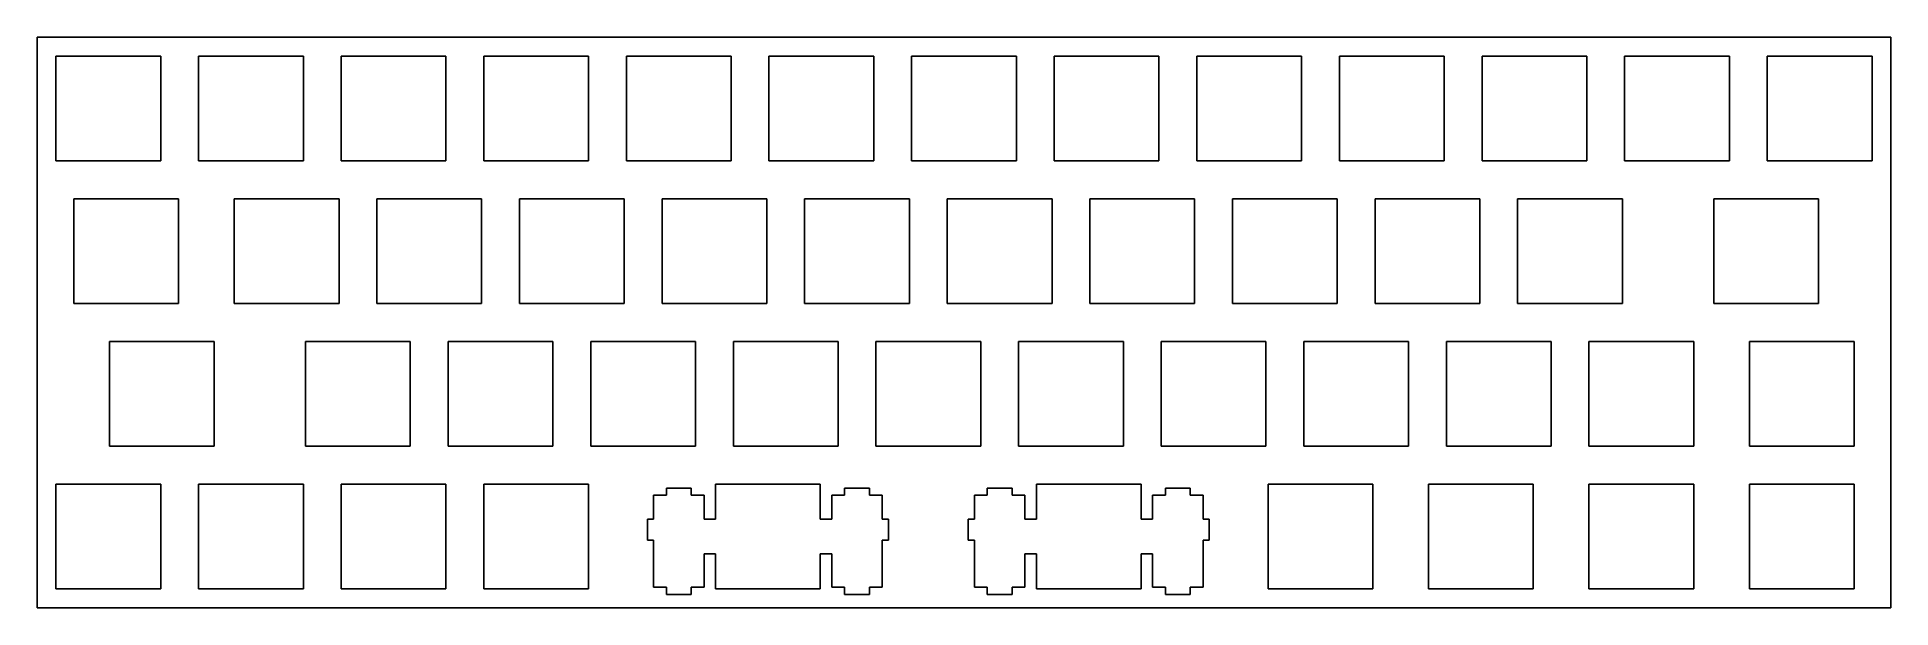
# Model space of a CAD drawing. Extents: x 0 to 248, y 0 to 76.
import ezdxf

# ---------------------------------------------------------------- set-up
doc = ezdxf.new("R2010")
doc.units = 0
doc.layers.get('0').update_dxf_attribs({"linetype": 'CONTINUOUS'})

msp = doc.modelspace()

# ---------------------------------------------------------------- linework, layer by layer
at = {"color": 0}
for p, q in [((0.09508, 76.4575), (247.745, 76.4575)), ((0.09508, 0.25769), (0.09508, 76.4575)), ((247.745, 76.4575), (247.745, 0.25769)), ((2.61965, 73.9331), (16.6192, 73.9331)), ((2.61965, 59.9338), (2.61965, 73.9331)), ((16.6192, 73.9331), (16.6192, 59.9338)), ((21.6697, 73.9331), (35.669, 73.9331)), ((21.6697, 59.9338), (21.6697, 73.9331)), ((35.669, 73.9331), (35.669, 59.9338)), ((40.7197, 73.9331), (54.719, 73.9331)), ((40.7197, 59.9338), (40.7197, 73.9331)), ((54.719, 73.9331), (54.719, 59.9338)), ((59.7697, 73.9331), (73.769, 73.9331)), ((59.7697, 59.9338), (59.7697, 73.9331)), ((73.769, 73.9331), (73.769, 59.9338)), ((78.8197, 73.9331), (92.819, 73.9331)), ((78.8197, 59.9338), (78.8197, 73.9331)), ((92.819, 73.9331), (92.819, 59.9338)), ((97.8683, 73.9331), (111.869, 73.9331)), ((97.8683, 59.9338), (97.8683, 73.9331)), ((111.869, 73.9331), (111.869, 59.9338)), ((116.918, 73.9331), (130.919, 73.9331)), ((116.918, 59.9338), (116.918, 73.9331)), ((130.919, 73.9331), (130.919, 59.9338)), ((135.97, 73.9331), (149.969, 73.9331)), ((135.97, 59.9338), (135.97, 73.9331)), ((149.969, 73.9331), (149.969, 59.9338)), ((155.02, 73.9331), (169.019, 73.9331)), ((155.02, 59.9338), (155.02, 73.9331)), ((169.019, 73.9331), (169.019, 59.9338)), ((174.07, 73.9331), (188.069, 73.9331)), ((174.07, 59.9338), (174.07, 73.9331)), ((188.069, 73.9331), (188.069, 59.9338)), ((193.12, 73.9331), (207.119, 73.9331)), ((193.12, 59.9338), (193.12, 73.9331)), ((207.119, 73.9331), (207.119, 59.9338)), ((212.17, 73.9331), (226.169, 73.9331)), ((212.17, 59.9338), (212.17, 73.9331)), ((226.169, 73.9331), (226.169, 59.9338)), ((231.22, 73.9331), (245.219, 73.9331)), ((231.22, 59.9338), (231.22, 73.9331)), ((245.219, 73.9331), (245.219, 59.9338)), ((16.6192, 59.9338), (2.61965, 59.9338)), ((35.669, 59.9338), (21.6697, 59.9338)), ((54.719, 59.9338), (40.7197, 59.9338)), ((73.769, 59.9338), (59.7697, 59.9338)), ((92.819, 59.9338), (78.8197, 59.9338)), ((111.869, 59.9338), (97.8683, 59.9338)), ((130.919, 59.9338), (116.918, 59.9338)), ((149.969, 59.9338), (135.97, 59.9338)), ((169.019, 59.9338), (155.02, 59.9338)), ((188.069, 59.9338), (174.07, 59.9338)), ((207.119, 59.9338), (193.12, 59.9338)), ((226.169, 59.9338), (212.17, 59.9338)), ((245.219, 59.9338), (231.22, 59.9338)), ((5.00091, 54.8831), (19.0004, 54.8831)), ((5.00091, 40.8838), (5.00091, 54.8831)), ((19.0004, 54.8831), (19.0004, 40.8838)), ((26.4322, 54.8831), (40.4315, 54.8831)), ((26.4322, 40.8838), (26.4322, 54.8831)), ((40.4315, 54.8831), (40.4315, 40.8838)), ((45.4822, 54.8831), (59.4815, 54.8831)), ((45.4822, 40.8838), (45.4822, 54.8831)), ((59.4815, 54.8831), (59.4815, 40.8838)), ((64.5322, 54.8831), (78.5315, 54.8831)), ((64.5322, 40.8838), (64.5322, 54.8831)), ((78.5315, 54.8831), (78.5315, 40.8838)), ((83.5822, 54.8831), (97.5815, 54.8831)), ((83.5822, 40.8838), (83.5822, 54.8831)), ((97.5815, 54.8831), (97.5815, 40.8838)), ((102.632, 54.8831), (116.632, 54.8831)), ((102.632, 40.8838), (102.632, 54.8831)), ((116.632, 54.8831), (116.632, 40.8838)), ((121.682, 54.8831), (135.682, 54.8831)), ((121.682, 40.8838), (121.682, 54.8831)), ((135.682, 54.8831), (135.682, 40.8838)), ((140.732, 54.8831), (154.732, 54.8831)), ((140.732, 40.8838), (140.732, 54.8831)), ((154.732, 54.8831), (154.732, 40.8838)), ((159.782, 54.8831), (173.782, 54.8831)), ((159.782, 40.8838), (159.782, 54.8831)), ((173.782, 54.8831), (173.782, 40.8838)), ((178.832, 54.8831), (192.832, 54.8831)), ((178.832, 40.8838), (178.832, 54.8831)), ((192.832, 54.8831), (192.832, 40.8838)), ((197.882, 54.8831), (211.882, 54.8831)), ((197.882, 40.8838), (197.882, 54.8831)), ((211.882, 54.8831), (211.882, 40.8838)), ((224.076, 54.8831), (238.075, 54.8831)), ((224.076, 40.8838), (224.076, 54.8831)), ((238.075, 54.8831), (238.075, 40.8838)), ((19.0004, 40.8838), (5.00091, 40.8838)), ((40.4315, 40.8838), (26.4322, 40.8838)), ((59.4815, 40.8838), (45.4822, 40.8838)), ((78.5315, 40.8838), (64.5322, 40.8838)), ((97.5815, 40.8838), (83.5822, 40.8838)), ((116.632, 40.8838), (102.632, 40.8838)), ((135.682, 40.8838), (121.682, 40.8838)), ((154.732, 40.8838), (140.732, 40.8838)), ((173.782, 40.8838), (159.782, 40.8838)), ((192.832, 40.8838), (178.832, 40.8838)), ((211.882, 40.8838), (197.882, 40.8838)), ((238.075, 40.8838), (224.076, 40.8838)), ((9.76203, 35.833), (23.7629, 35.833)), ((9.76203, 21.8336), (9.76203, 35.833)), ((23.7629, 35.833), (23.7629, 21.8336)), ((35.9572, 35.833), (49.9565, 35.833)), ((35.9572, 21.8336), (35.9572, 35.833)), ((49.9565, 35.833), (49.9565, 21.8336)), ((55.0072, 35.833), (69.0065, 35.833)), ((55.0072, 21.8336), (55.0072, 35.833)), ((69.0065, 35.833), (69.0065, 21.8336)), ((74.0572, 35.833), (88.0565, 35.833)), ((74.0572, 21.8336), (74.0572, 35.833)), ((88.0565, 35.833), (88.0565, 21.8336)), ((93.1072, 35.833), (107.107, 35.833)), ((93.1072, 21.8336), (93.1072, 35.833)), ((107.107, 35.833), (107.107, 21.8336)), ((112.157, 35.833), (126.157, 35.833)), ((112.157, 21.8336), (112.157, 35.833)), ((126.157, 35.833), (126.157, 21.8336)), ((131.207, 35.833), (145.207, 35.833)), ((131.207, 21.8336), (131.207, 35.833)), ((145.207, 35.833), (145.207, 21.8336)), ((150.257, 35.833), (164.257, 35.833)), ((150.257, 21.8336), (150.257, 35.833)), ((164.257, 35.833), (164.257, 21.8336)), ((169.307, 35.833), (183.307, 35.833)), ((169.307, 21.8336), (169.307, 35.833)), ((183.307, 35.833), (183.307, 21.8336)), ((188.357, 35.833), (202.357, 35.833)), ((188.357, 21.8336), (188.357, 35.833)), ((202.357, 35.833), (202.357, 21.8336)), ((207.407, 35.833), (221.407, 35.833)), ((207.407, 21.8336), (207.407, 35.833)), ((221.407, 35.833), (221.407, 21.8336)), ((228.837, 35.833), (242.838, 35.833)), ((228.837, 21.8336), (228.837, 35.833)), ((242.838, 35.833), (242.838, 21.8336)), ((23.7629, 21.8336), (9.76203, 21.8336)), ((49.9565, 21.8336), (35.9572, 21.8336)), ((69.0065, 21.8336), (55.0072, 21.8336)), ((88.0565, 21.8336), (74.0572, 21.8336)), ((107.107, 21.8336), (93.1072, 21.8336)), ((126.157, 21.8336), (112.157, 21.8336)), ((145.207, 21.8336), (131.207, 21.8336)), ((164.257, 21.8336), (150.257, 21.8336)), ((183.307, 21.8336), (169.307, 21.8336)), ((202.357, 21.8336), (188.357, 21.8336)), ((221.407, 21.8336), (207.407, 21.8336)), ((242.838, 21.8336), (228.837, 21.8336)), ((2.61965, 16.7831), (16.6192, 16.7831)), ((2.61965, 2.78364), (2.61965, 16.7831)), ((16.6192, 16.7831), (16.6192, 2.78364)), ((21.6697, 16.7831), (35.669, 16.7831)), ((21.6697, 2.78364), (21.6697, 16.7831)), ((35.669, 16.7831), (35.669, 2.78364)), ((40.7197, 16.7831), (54.719, 16.7831)), ((40.7197, 2.78364), (40.7197, 16.7831)), ((54.719, 16.7831), (54.719, 2.78364)), ((59.7697, 16.7831), (73.769, 16.7831)), ((59.7697, 2.78364), (59.7697, 16.7831)), ((73.769, 16.7831), (73.769, 2.78364)), ((84.176, 15.3128), (82.4509, 15.3128)), ((82.4509, 15.3128), (82.4509, 12.0826)), ((87.4751, 16.2347), (84.176, 16.2347)), ((84.176, 16.2347), (84.176, 15.3128)), ((87.4751, 15.3128), (87.4751, 16.2347)), ((89.2006, 15.3128), (87.4751, 15.3128)), ((89.2006, 12.0826), (89.2006, 15.3128)), ((90.726, 16.7831), (90.726, 12.0826)), ((104.725, 16.7831), (90.726, 16.7831)), ((104.725, 12.0826), (104.725, 16.7831)), ((107.975, 15.3128), (106.251, 15.3128)), ((106.251, 15.3128), (106.251, 12.0826)), ((111.275, 16.2347), (107.975, 16.2347)), ((107.975, 16.2347), (107.975, 15.3128)), ((111.275, 15.3128), (111.275, 16.2347)), ((113, 15.3128), (111.275, 15.3128)), ((113, 12.0826), (113, 15.3128)), ((127.037, 15.3128), (125.312, 15.3128)), ((125.312, 15.3128), (125.312, 12.0826)), ((130.338, 16.2347), (127.037, 16.2347)), ((127.037, 16.2347), (127.037, 15.3128)), ((130.338, 15.3128), (130.338, 16.2347)), ((132.063, 15.3128), (130.338, 15.3128)), ((132.063, 12.0826), (132.063, 15.3128)), ((133.587, 16.7831), (133.587, 12.0826)), ((147.588, 16.7831), (133.587, 16.7831)), ((147.588, 12.0826), (147.588, 16.7831)), ((150.837, 15.3128), (149.112, 15.3128)), ((149.112, 15.3128), (149.112, 12.0826)), ((154.138, 16.2347), (150.837, 16.2347)), ((150.837, 16.2347), (150.837, 15.3128)), ((154.138, 15.3128), (154.138, 16.2347)), ((155.863, 15.3128), (154.138, 15.3128)), ((155.863, 12.0826), (155.863, 15.3128)), ((164.545, 16.7831), (178.544, 16.7831)), ((164.545, 2.78364), (164.545, 16.7831)), ((178.544, 16.7831), (178.544, 2.78364)), ((185.976, 16.7831), (199.975, 16.7831)), ((185.976, 2.78364), (185.976, 16.7831)), ((199.975, 16.7831), (199.975, 2.78364)), ((207.407, 16.7831), (221.407, 16.7831)), ((207.407, 2.78364), (207.407, 16.7831)), ((221.407, 16.7831), (221.407, 2.78364)), ((228.837, 16.7831), (242.838, 16.7831)), ((228.837, 2.78364), (228.837, 16.7831)), ((242.838, 16.7831), (242.838, 2.78364)), ((82.4509, 12.0826), (81.6254, 12.0826)), ((81.6254, 12.0826), (81.6254, 9.28384)), ((90.726, 12.0826), (89.2006, 12.0826)), ((106.251, 12.0826), (104.725, 12.0826)), ((113.826, 12.0826), (113, 12.0826)), ((113.826, 9.28384), (113.826, 12.0826)), ((125.312, 12.0826), (124.488, 12.0826)), ((124.488, 12.0826), (124.488, 9.28384)), ((133.587, 12.0826), (132.063, 12.0826)), ((149.112, 12.0826), (147.588, 12.0826)), ((156.687, 12.0826), (155.863, 12.0826)), ((156.687, 9.28384), (156.687, 12.0826)), ((81.6254, 9.28384), (82.4509, 9.28384)), ((82.4509, 9.28384), (82.4509, 3.01377)), ((89.2006, 3.01377), (89.2006, 7.48273)), ((89.2006, 7.48273), (90.726, 7.48273)), ((90.726, 7.48273), (90.726, 2.78364)), ((104.725, 2.78364), (104.725, 7.48273)), ((104.725, 7.48273), (106.251, 7.48273)), ((106.251, 7.48273), (106.251, 3.01377)), ((113, 3.01377), (113, 9.28384)), ((113, 9.28384), (113.826, 9.28384)), ((124.488, 9.28384), (125.312, 9.28384)), ((125.312, 9.28384), (125.312, 3.01377)), ((132.063, 3.01377), (132.063, 7.48273)), ((132.063, 7.48273), (133.587, 7.48273)), ((133.587, 7.48273), (133.587, 2.78364)), ((147.588, 2.78364), (147.588, 7.48273)), ((147.588, 7.48273), (149.112, 7.48273)), ((149.112, 7.48273), (149.112, 3.01377)), ((155.863, 3.01377), (155.863, 9.28384)), ((155.863, 9.28384), (156.687, 9.28384)), ((16.6192, 2.78364), (2.61965, 2.78364)), ((35.669, 2.78364), (21.6697, 2.78364)), ((54.719, 2.78364), (40.7197, 2.78364)), ((73.769, 2.78364), (59.7697, 2.78364)), ((82.4509, 3.01377), (84.176, 3.01377)), ((84.176, 3.01377), (84.176, 2.03261)), ((87.4751, 2.03261), (87.4751, 3.01377)), ((87.4751, 3.01377), (89.2006, 3.01377)), ((90.726, 2.78364), (104.725, 2.78364)), ((106.251, 3.01377), (107.975, 3.01377)), ((107.975, 3.01377), (107.975, 2.03261)), ((111.275, 2.03261), (111.275, 3.01377)), ((111.275, 3.01377), (113, 3.01377)), ((125.312, 3.01377), (127.037, 3.01377)), ((127.037, 3.01377), (127.037, 2.03261)), ((130.338, 2.03261), (130.338, 3.01377)), ((130.338, 3.01377), (132.063, 3.01377)), ((133.587, 2.78364), (147.588, 2.78364)), ((149.112, 3.01377), (150.837, 3.01377)), ((150.837, 3.01377), (150.837, 2.03261)), ((154.138, 2.03261), (154.138, 3.01377)), ((154.138, 3.01377), (155.863, 3.01377)), ((178.544, 2.78364), (164.545, 2.78364)), ((199.975, 2.78364), (185.976, 2.78364)), ((221.407, 2.78364), (207.407, 2.78364)), ((242.838, 2.78364), (228.837, 2.78364)), ((247.745, 0.25769), (0.09508, 0.25769)), ((84.176, 2.03261), (87.4751, 2.03261)), ((107.975, 2.03261), (111.275, 2.03261)), ((127.037, 2.03261), (130.338, 2.03261)), ((150.837, 2.03261), (154.138, 2.03261))]:
    msp.add_line(p, q, dxfattribs=at)

doc.saveas('drawing.dxf')
